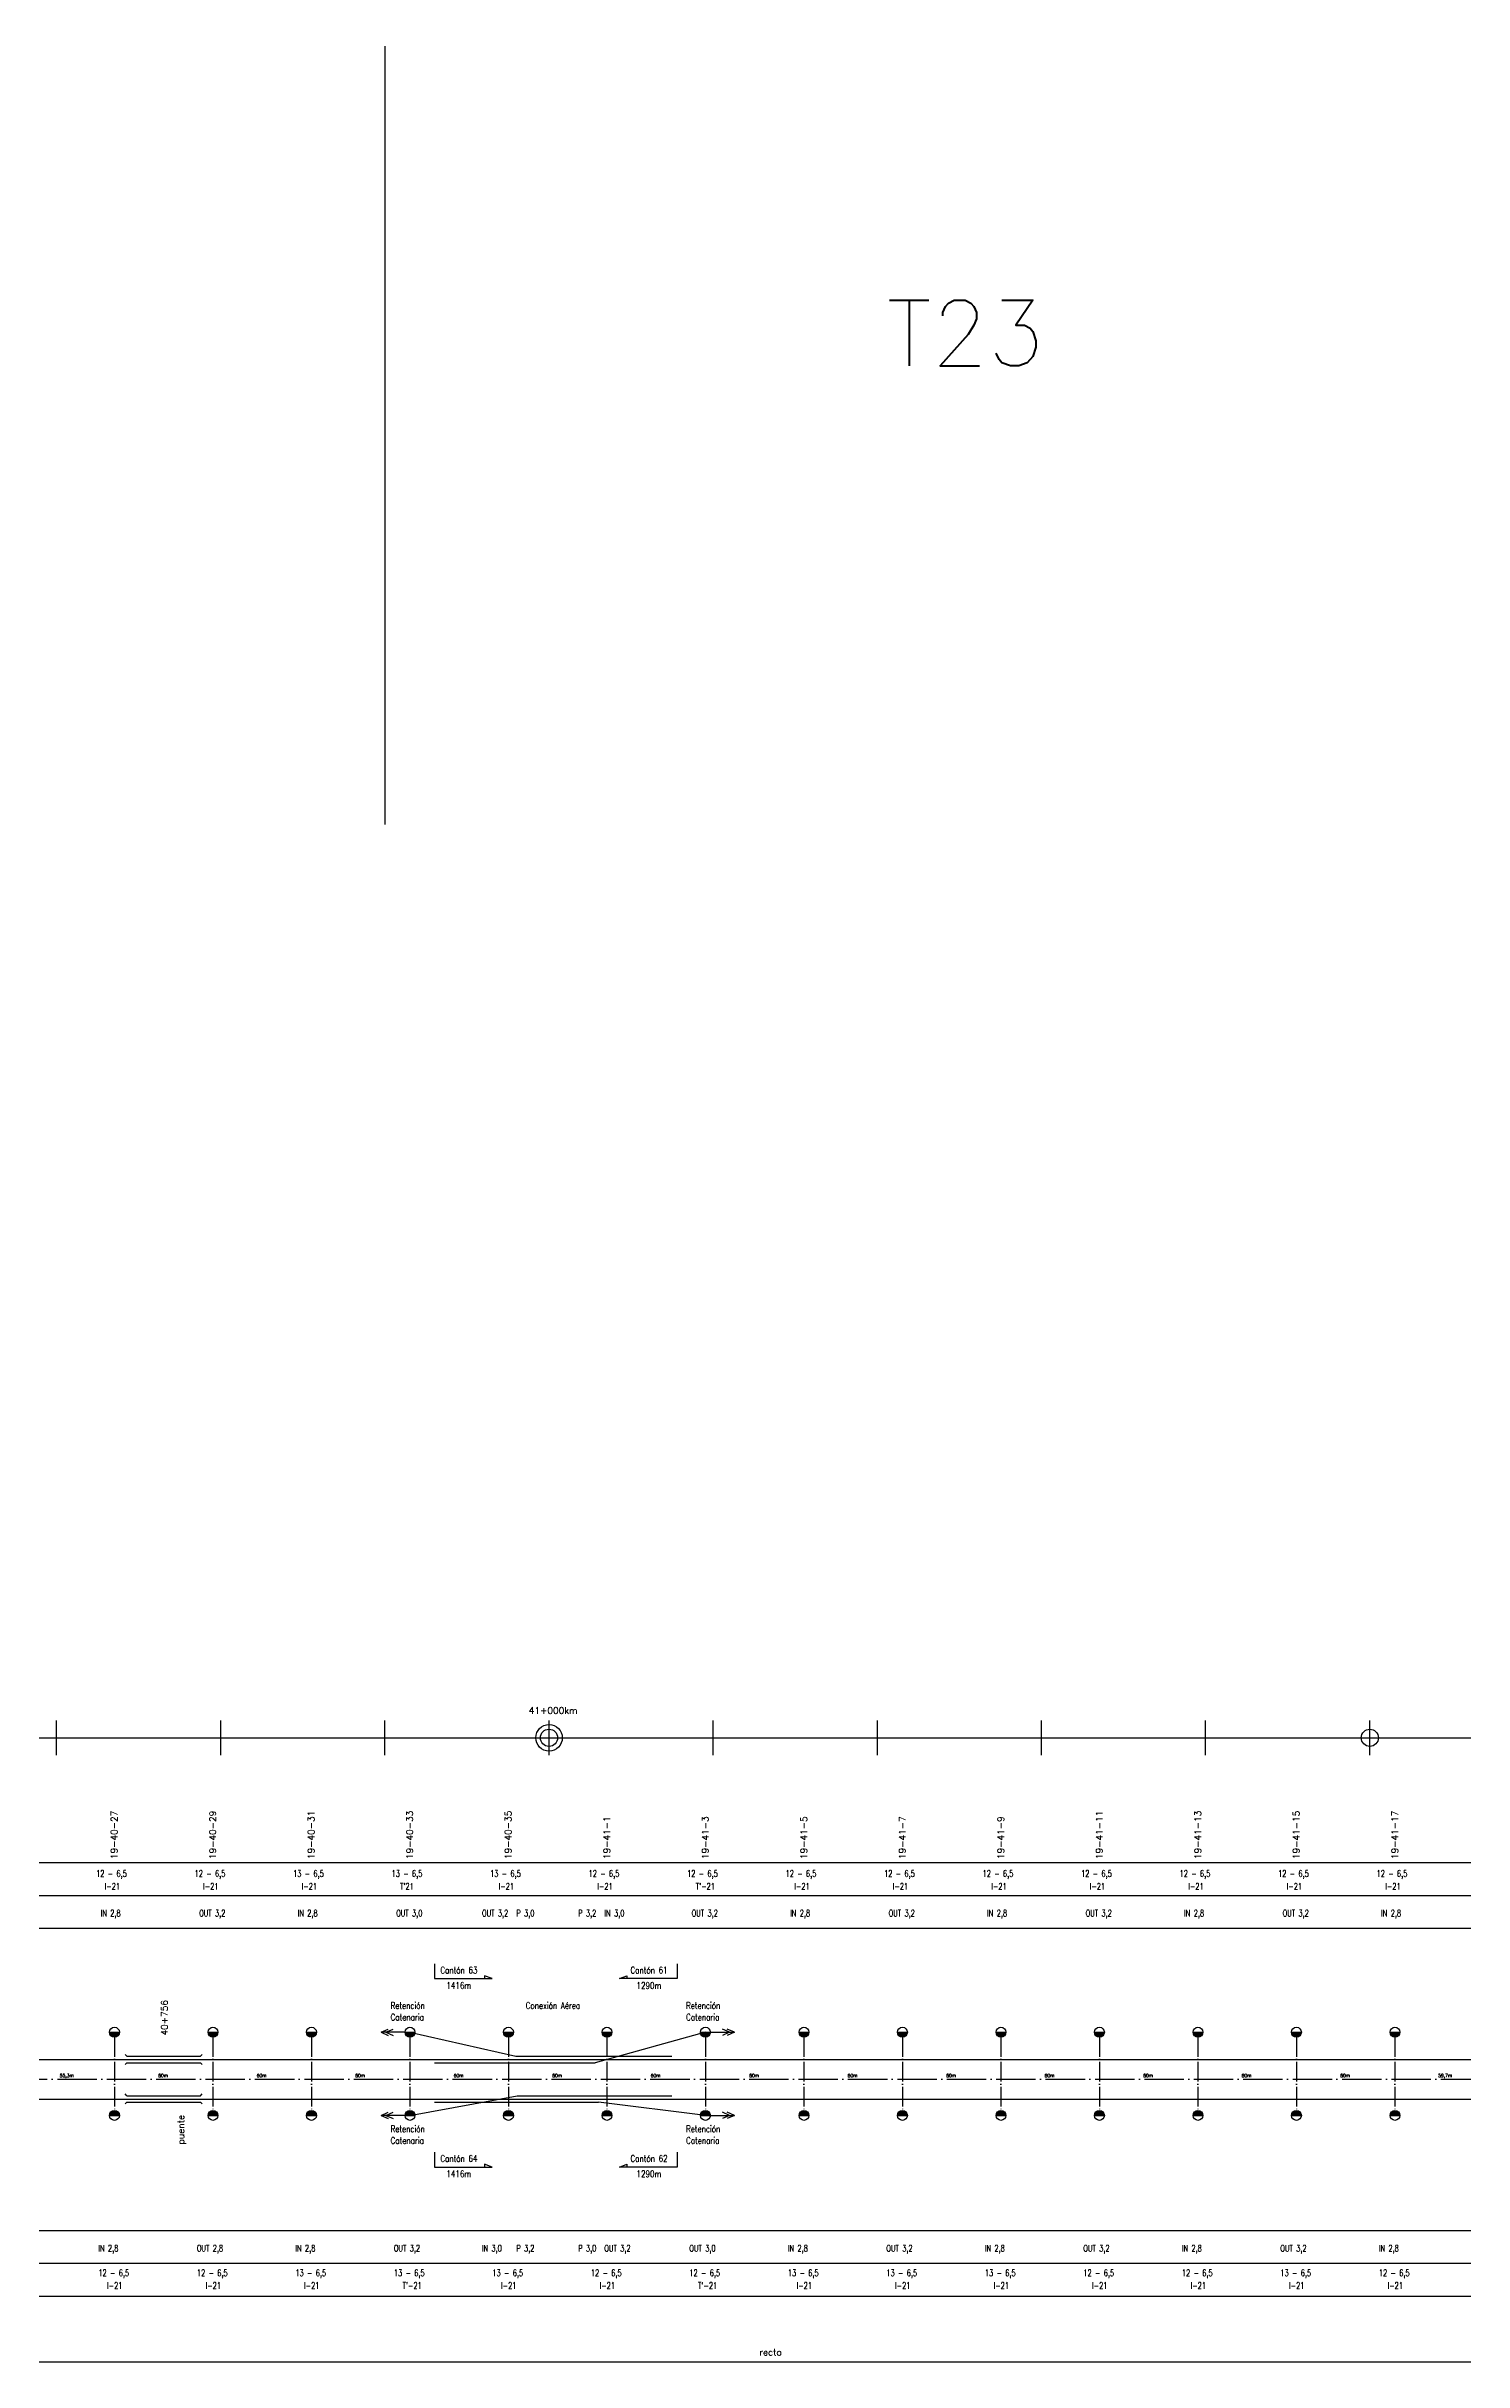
# Model space of a CAD drawing. Header units: millimetres. Extents: x 63 to 27368, y 135 to 1565.
# Drawn here: x 15262 to 16125, y 155 to 1565 of the extents above; entities that cross this region are included whole.
import ezdxf

# ---------------------------------------------------------------- set-up
doc = ezdxf.new("R2010")
doc.units = ezdxf.units.MM
doc.linetypes.add('ACAD_ISO04W100', pattern=[30, 24, -3, 0, -3])
for name, color, linetype in [('catenaria via ascendente', 7, 'Continuous'), ('Eje de entrevías', 1, 'Continuous'), ('longitud vano', 7, 'Continuous'), ('Nº de poste', 6, 'Continuous'), ('progresivas', 4, 'Continuous'), ('TEXTOS', 3, 'Continuous')]:
    doc.layers.add(name, color=color, linetype=linetype)
doc.styles.add('STYLE1', font='romans.shx')

msp = doc.modelspace()

# ---------------------------------------------------------------- hatches: boundary and pattern name
for points in [[(15306.5, 355.7), (15300.5, 355.7, 1)], [(15366.5, 355.7), (15360.5, 355.7, 1)], [(15426.5, 355.7), (15420.5, 355.7, 1)], [(15486.5, 355.7), (15480.5, 355.7, 1)], [(15546.5, 355.7), (15540.5, 355.7, 1)], [(15606.5, 355.7), (15600.5, 355.7, 1)], [(15666.5, 355.7), (15660.5, 355.7, 1)], [(15726.5, 355.7), (15720.5, 355.7, 1)], [(15786.5, 355.7), (15780.5, 355.7, 1)], [(15846.5, 355.7), (15840.5, 355.7, 1)], [(15906.5, 355.7), (15900.5, 355.7, 1)], [(15966.5, 355.7), (15960.5, 355.7, 1)], [(16026.5, 355.7), (16020.5, 355.7, 1)], [(16086.5, 355.7), (16080.5, 355.7, 1)], [(15306.5, 305), (15300.5, 305, -1)], [(15366.5, 305), (15360.5, 305, -1)], [(15426.5, 305), (15420.5, 305, -1)], [(15486.5, 305), (15480.5, 305, -1)], [(15546.5, 305), (15540.5, 305, -1)], [(15606.5, 305), (15600.5, 305, -1)], [(15666.5, 305), (15660.5, 305, -1)], [(15726.5, 305), (15720.5, 305, -1)], [(15786.5, 305), (15780.5, 305, -1)], [(15846.5, 305), (15840.5, 305, -1)], [(15906.5, 305), (15900.5, 305, -1)], [(15966.5, 305), (15960.5, 305, -1)], [(16026.5, 305), (16020.5, 305, -1)], [(16086.5, 305), (16080.5, 305, -1)]]:
    msp.add_hatch(color=256).paths.add_polyline_path(points)

# ---------------------------------------------------------------- linework, layer by layer
for p, q in [((15468.2, 1565.1), (15468.2, 1091.2)), ((15268.2, 524.4), (15268.2, 545.6)), ((15368.2, 524.4), (15368.2, 545.6)), ((15468.2, 524.4), (15468.2, 545.6)), ((15568.2, 524.4), (15568.2, 545.6)), ((15668.2, 524.4), (15668.2, 545.6)), ((15768.2, 524.4), (15768.2, 545.6)), ((15868.2, 524.4), (15868.2, 545.6)), ((15968.2, 524.4), (15968.2, 545.6)), ((16068.2, 524.4), (16068.2, 545.6)), ((68.2, 535), (27368.2, 535)), ((68.2, 459), (27368.2, 459)), ((68.2, 439), (27368.2, 439)), ((68.2, 419), (27368.2, 419)), ((15498.5, 397.4), (15498.5, 388.3)), ((15646.2, 397.4), (15646.2, 388.3)), ((15498.5, 388.3), (15533.5, 388.3)), ((15533.5, 388.3), (15529, 390)), ((15529, 390), (15529, 388.3)), ((15611.2, 388.3), (15615.7, 390)), ((15646.2, 388.3), (15611.2, 388.3)), ((15615.7, 390), (15615.7, 388.3)), ((15300.5, 355.7), (15306.5, 355.7)), ((15360.5, 355.7), (15366.5, 355.7)), ((15420.5, 355.7), (15426.5, 355.7)), ((15465.9, 355.7), (15470.3, 357.6)), ((15480.5, 355.7), (15465.9, 355.7)), ((15465.9, 355.7), (15470.3, 353.7)), ((15468.9, 355.7), (15473.3, 357.6)), ((15468.9, 355.7), (15473.3, 353.7)), ((15480.5, 355.7), (15486.5, 355.7)), ((15540.5, 355.7), (15546.5, 355.7)), ((15600.5, 355.7), (15606.5, 355.7)), ((15660.5, 355.7), (15666.5, 355.7)), ((15666.5, 355.7), (15681.1, 355.7)), ((15678.1, 355.7), (15673.8, 357.6)), ((15678.1, 355.7), (15673.8, 353.7)), ((15681.1, 355.7), (15676.8, 357.6)), ((15681.1, 355.7), (15676.8, 353.7)), ((15720.5, 355.7), (15726.5, 355.7)), ((15780.5, 355.7), (15786.5, 355.7)), ((15840.5, 355.7), (15846.5, 355.7)), ((15900.5, 355.7), (15906.5, 355.7)), ((15960.5, 355.7), (15966.5, 355.7)), ((16020.5, 355.7), (16026.5, 355.7)), ((16080.5, 355.7), (16086.5, 355.7)), ((15311.1, 341), (15310, 342.1)), ((15311.1, 341), (15356, 341)), ((15356, 341), (15357, 342.1)), ((15311.1, 337), (15310, 336)), ((15311.1, 337), (15356, 337)), ((15356, 337), (15357, 336)), ((15311.1, 317), (15310, 318.1)), ((15311.1, 313), (15310, 312)), ((15311.1, 317), (15356, 317)), ((15311.1, 313), (15356, 313)), ((15356, 317), (15357, 318.1)), ((15356, 313), (15357, 312)), ((15300.5, 305), (15306.5, 305)), ((15360.5, 305), (15366.5, 305)), ((15420.5, 305), (15426.5, 305)), ((15465.9, 305), (15470.3, 306.9)), ((15480.5, 305), (15465.9, 305)), ((15465.9, 305), (15470.3, 303.1)), ((15468.9, 305), (15473.3, 306.9)), ((15468.9, 305), (15473.3, 303.1)), ((15480.5, 305), (15486.5, 305)), ((15540.5, 305), (15546.5, 305)), ((15600.5, 305), (15606.5, 305)), ((15660.5, 305), (15666.5, 305)), ((15666.5, 305), (15681.1, 305)), ((15678.1, 305), (15673.8, 306.9)), ((15678.1, 305), (15673.8, 303.1)), ((15681.1, 305), (15676.8, 306.9)), ((15681.1, 305), (15676.8, 303.1)), ((15720.5, 305), (15726.5, 305)), ((15780.5, 305), (15786.5, 305)), ((15840.5, 305), (15846.5, 305)), ((15900.5, 305), (15906.5, 305)), ((15960.5, 305), (15966.5, 305)), ((16020.5, 305), (16026.5, 305)), ((16080.5, 305), (16086.5, 305)), ((15498.5, 282.7), (15498.5, 273.6)), ((15646.2, 282.7), (15646.2, 273.6)), ((15498.5, 273.6), (15533.5, 273.6)), ((15533.5, 273.6), (15529, 275.3)), ((15529, 275.3), (15529, 273.6)), ((15611.2, 273.6), (15615.7, 275.3)), ((15646.2, 273.6), (15611.2, 273.6)), ((15615.7, 275.3), (15615.7, 273.6)), ((68.2, 235), (27368.2, 235)), ((68.2, 215), (27368.2, 215)), ((68.2, 195), (27368.2, 195)), ((12948.8, 155), (20944.3, 155))]:
    msp.add_line(p, q)
at = {"linetype": 'ACAD_ISO04W100', "ltscale": 0.5}
for p, q in [((15303.5, 352.7), (15303.5, 308)), ((15363.5, 352.7), (15363.5, 308)), ((15423.5, 352.7), (15423.5, 308)), ((15483.5, 352.7), (15483.5, 308)), ((15543.5, 352.7), (15543.5, 308)), ((15603.5, 352.7), (15603.5, 308)), ((15663.5, 352.7), (15663.5, 308)), ((15723.5, 352.7), (15723.5, 308)), ((15783.5, 352.7), (15783.5, 308)), ((15843.5, 352.7), (15843.5, 308)), ((15903.5, 352.7), (15903.5, 308)), ((15963.5, 352.7), (15963.5, 308)), ((16023.5, 352.7), (16023.5, 308)), ((16083.5, 352.7), (16083.5, 308))]:
    msp.add_line(p, q, dxfattribs=at)
for centre, radius in [((15568.2, 535), 8.09), ((15568.2, 535), 5.24), ((16068.2, 535), 5.24), ((15303.5, 355.7), 3), ((15363.5, 355.7), 3), ((15423.5, 355.7), 3), ((15483.5, 355.7), 3), ((15543.5, 355.7), 3), ((15603.5, 355.7), 3), ((15663.5, 355.7), 3), ((15723.5, 355.7), 3), ((15783.5, 355.7), 3), ((15843.5, 355.7), 3), ((15903.5, 355.7), 3), ((15963.5, 355.7), 3), ((16023.5, 355.7), 3), ((16083.5, 355.7), 3), ((15303.5, 305), 3), ((15363.5, 305), 3), ((15423.5, 305), 3), ((15483.5, 305), 3), ((15543.5, 305), 3), ((15603.5, 305), 3), ((15663.5, 305), 3), ((15723.5, 305), 3), ((15783.5, 305), 3), ((15843.5, 305), 3), ((15903.5, 305), 3), ((15963.5, 305), 3), ((16023.5, 305), 3), ((16083.5, 305), 3)]:
    msp.add_circle(centre, radius)
at = {"layer": 'catenaria via ascendente', "color": 6}
for p, q in [((15483.5, 355.7), (15547.9, 341)), ((15663.5, 355.7), (15596.3, 337)), ((15547.9, 341), (15643.1, 341)), ((15498.5, 337), (15596.3, 337)), ((15483.5, 305), (15548.8, 317)), ((15498.5, 313), (15598.3, 313)), ((15548.8, 317), (15643.1, 317)), ((15663.5, 305), (15598.3, 313))]:
    msp.add_line(p, q, dxfattribs=at)
at = {"layer": 'catenaria via ascendente'}
for p, q in [((68.2, 339), (26678.8, 339)), ((68.2, 315), (26678.8, 315))]:
    msp.add_line(p, q, dxfattribs=at)
at = {"layer": 'Eje de entrevías', "linetype": 'ACAD_ISO04W100'}
msp.add_line((68.2, 327), (27368.2, 327), dxfattribs=at)

# ---------------------------------------------------------------- texts
at = {"color": 3, "linetype": 'Continuous', "style": 'STYLE1'}
msp.add_text('T23', height=40, dxfattribs=at).set_placement((15773.8, 1370.5))
at = {"linetype": 'Continuous', "style": 'STYLE1', "width": 0.8}
for s, p in [('Cantón 63', (15502, 391.5)), ('Cantón 61', (15617.8, 391.5)), ('1416m', (15505.7, 382.1)), ('1290m', (15621.5, 382.1)), ('Catenaria', (15471.7, 362.8)), ('Retención', (15471.7, 369.9)), ('Conexión Aérea', (15554, 369.9)), ('Catenaria', (15651.7, 362.8)), ('Retención', (15651.7, 369.9)), ('Retención', (15471.7, 294.8)), ('Retención', (15651.7, 294.8)), ('Catenaria', (15471.7, 287.7)), ('Catenaria', (15651.7, 287.7)), ('Cantón 64', (15502, 276.8)), ('1416m', (15505.7, 267.4)), ('Cantón 62', (15617.8, 276.8)), ('1290m', (15621.5, 267.4))]:
    msp.add_text(s, height=4, dxfattribs=at).set_placement(p)
at = {"layer": 'longitud vano', "linetype": 'Continuous', "style": 'STYLE1'}
for s, p in [('55,3m', (15270.1, 328.3)), ('60m', (15330.1, 328.3)), ('60m', (15390.1, 328.3)), ('60m', (15450.1, 328.3)), ('60m', (15510.1, 328.3)), ('60m', (15570.1, 328.3)), ('60m', (15630.1, 328.3)), ('60m', (15690.1, 328.3)), ('60m', (15750.1, 328.3)), ('60m', (15810.1, 328.3)), ('60m', (15870.1, 328.3)), ('60m', (15930.1, 328.3)), ('60m', (15990.1, 328.3)), ('60m', (16050.1, 328.3)), ('59,7m', (16109.8, 328.3))]:
    msp.add_text(s, height=2, dxfattribs=at).set_placement(p)
at = {"layer": 'Nº de poste', "linetype": 'Continuous', "style": 'STYLE1'}
for s, p in [('19-40-27', (15305.3, 461.1)), ('19-40-29', (15365.3, 461.1)), ('19-40-31', (15425.3, 461.1)), ('19-40-33', (15485.3, 461.1)), ('19-40-35', (15545.3, 461.1)), ('19-41-1', (15605.4, 461.1)), ('19-41-3', (15665.4, 461.1)), ('19-41-5', (15725.4, 461.1)), ('19-41-7', (15785.4, 461.1)), ('19-41-9', (15845.4, 461.1)), ('19-41-11', (15905.4, 461.1)), ('19-41-13', (15965.4, 461.1)), ('19-41-15', (16025.4, 461.1)), ('19-41-17', (16085.4, 461.1))]:
    msp.add_text(s, height=4, rotation=90, dxfattribs=at).set_placement(p)
at = {"layer": 'progresivas', "linetype": 'Continuous', "style": 'STYLE1'}
msp.add_text('41+000km', height=4, dxfattribs=at).set_placement((15555.9, 549.6))
msp.add_text('40+756', height=4, rotation=90, dxfattribs=at).set_placement((15335.9, 353.7))
at = {"layer": 'TEXTOS', "linetype": 'Continuous', "style": 'STYLE1', "width": 0.7}
for s, p in [('12 - 6,5', (15292.3, 450.3)), ('12 - 6,5', (15352.3, 450.3)), ('13 - 6,5', (15412.3, 450.3)), ('13 - 6,5', (15472.3, 450.3)), ('13 - 6,5', (15532.3, 450.3)), ('12 - 6,5', (15592.3, 450.3)), ('12 - 6,5', (15652.3, 450.3)), ('12 - 6,5', (15712.3, 450.3)), ('12 - 6,5', (15772.3, 450.3)), ('12 - 6,5', (15832.3, 450.3)), ('12 - 6,5', (15892.3, 450.3)), ('12 - 6,5', (15952.3, 450.3)), ('12 - 6,5', (16012.3, 450.3)), ('12 - 6,5', (16072.3, 450.3)), ('I-21', (15297.5, 442.5)), ('I-21', (15357.5, 442.5)), ('I-21', (15417.5, 442.5)), ("T'21", (15477.5, 442.5)), ('I-21', (15537.5, 442.5)), ('I-21', (15597.6, 442.5)), ("T'-21", (15657.6, 442.5)), ('I-21', (15717.6, 442.5)), ('I-21', (15777.6, 442.5)), ('I-21', (15837.6, 442.5)), ('I-21', (15897.6, 442.5)), ('I-21', (15957.6, 442.5)), ('I-21', (16017.6, 442.5)), ('I-21', (16077.6, 442.5)), ('IN 2,8', (15295.1, 426.2)), ('OUT 3,2', (15355.1, 426.2)), ('IN 2,8', (15415.1, 426.2)), ('OUT 3,0', (15475.1, 426.2)), ('OUT 3,2', (15527.4, 426.2)), ('P 3,0', (15548.3, 426.2)), ('P 3,2', (15586, 426.2)), ('IN 3,0', (15602, 426.2)), ('OUT 3,2', (15655.1, 426.2)), ('IN 2,8', (15715.1, 426.2)), ('OUT 3,2', (15775.1, 426.2)), ('IN 2,8', (15835.1, 426.2)), ('OUT 3,2', (15895.1, 426.2)), ('IN 2,8', (15955.1, 426.2)), ('OUT 3,2', (16015.1, 426.2)), ('IN 2,8', (16075.1, 426.2)), ('IN 2,8', (15293.7, 222.1)), ('OUT 2,8', (15353.7, 222.1)), ('IN 2,8', (15413.7, 222.1)), ('OUT 3,2', (15473.7, 222.1)), ('IN 3,0', (15527.3, 222.1)), ('P 3,2', (15548.3, 222.1)), ('P 3,0', (15586, 222.1)), ('OUT 3,2', (15601.9, 222.1)), ('OUT 3,0', (15653.7, 222.1)), ('IN 2,8', (15713.7, 222.1)), ('OUT 3,2', (15773.7, 222.1)), ('IN 2,8', (15833.7, 222.1)), ('OUT 3,2', (15893.7, 222.1)), ('IN 2,8', (15953.7, 222.1)), ('OUT 3,2', (16013.7, 222.1)), ('IN 2,8', (16073.7, 222.1)), ('12 - 6,5', (15293.7, 207.1)), ('I-21', (15299, 199.4)), ('12 - 6,5', (15353.7, 207.1)), ('I-21', (15359, 199.4)), ('13 - 6,5', (15413.7, 207.1)), ('I-21', (15419, 199.4)), ('13 - 6,5', (15473.7, 207.1)), ("T'-21", (15479, 199.4)), ('13 - 6,5', (15533.7, 207.1)), ('I-21', (15539, 199.4)), ('12 - 6,5', (15593.7, 207.1)), ('I-21', (15599, 199.4)), ('12 - 6,5', (15653.7, 207.1)), ('T`-21', (15659, 199.4)), ('13 - 6,5', (15713.7, 207.1)), ('I-21', (15719, 199.4)), ('13 - 6,5', (15773.7, 207.1)), ('I-21', (15779, 199.4)), ('13 - 6,5', (15833.7, 207.1)), ('I-21', (15839, 199.4)), ('12 - 6,5', (15893.7, 207.1)), ('I-21', (15899, 199.4)), ('12 - 6,5', (15953.7, 207.1)), ('I-21', (15959, 199.4)), ('13 - 6,5', (16013.7, 207.1)), ('I-21', (16019, 199.4)), ('12 - 6,5', (16073.7, 207.1)), ('I-21', (16079, 199.4))]:
    msp.add_text(s, height=4, dxfattribs=at).set_placement(p)
at = {"layer": 'TEXTOS', "linetype": 'Continuous', "style": 'STYLE1'}
msp.add_text('puente', height=4, rotation=90, dxfattribs=at).set_placement((15345.9, 287.3))
msp.add_text('recto', height=4, dxfattribs=at).set_placement((15696.3, 158.8))

doc.saveas('drawing.dxf')
